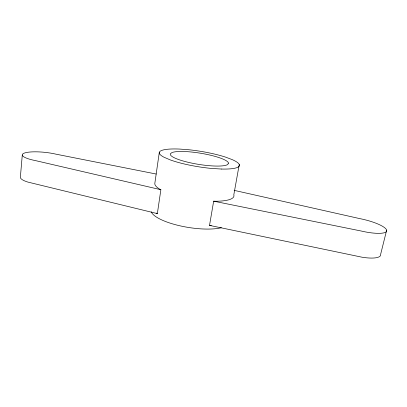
<?xml version="1.0" encoding="UTF-8"?>
<svg xmlns="http://www.w3.org/2000/svg" width="407" height="407" viewBox="0 0 407 407"><rect width="100%" height="100%" fill="white"/><g stroke="black" fill="none" stroke-linecap="round" stroke-linejoin="round"><path stroke-width="0.61" d="M22.283 155.042L20.35 177.386A21.881 5.474 5.3 0 0 27.997 182.112L157.346 213.619L160.872 189.718L159.371 188.965A40.059 9.763 9.2 0 1 154.853 183.196L159.295 152.447M386.65 230.179L380.657 254.248A24.654 6.771 14 0 1 362.088 257.219L209.519 225.392L213.66 201.17L216.046 201.251A40.059 9.763 9.2 0 0 233.811 194.846L239.255 164.494M209.519 225.392L211.294 225.417M156.191 174.033L55.815 154.136A22.09 4.767 5.9 0 0 24.827 152.925A22.09 4.767 5.9 0 0 35.312 160.572L160.872 189.718M213.66 201.17L361.202 231.013A24.913 5.907 13.3 0 0 386.706 230.448A24.913 5.907 13.3 0 0 359.666 218.595L234.183 190.364M156.364 213.07L157.346 213.619M221.418 227.722A39.601 11.416 9.2 0 1 180.001 225.824A39.601 11.416 9.2 0 1 151.246 211.798M228.5 163.166L227.681 164.535A29.487 5.657 9.2 0 1 194.846 163.721A29.487 5.657 9.2 0 1 170.345 153.821L171.876 152.605A29.487 5.657 9.2 0 1 203.882 153.81A29.487 5.657 9.2 0 1 228.5 163.166M221.586 169.047L211.584 168.437A40.588 7.794 9.2 0 1 170.457 159.982L164.031 157.244A40.588 7.794 9.2 0 1 179.635 149.069L188.741 149.745A40.588 7.794 9.2 0 1 225.631 157.148L232.305 159.656A40.588 7.794 9.2 0 1 221.586 169.047"/></g></svg>
